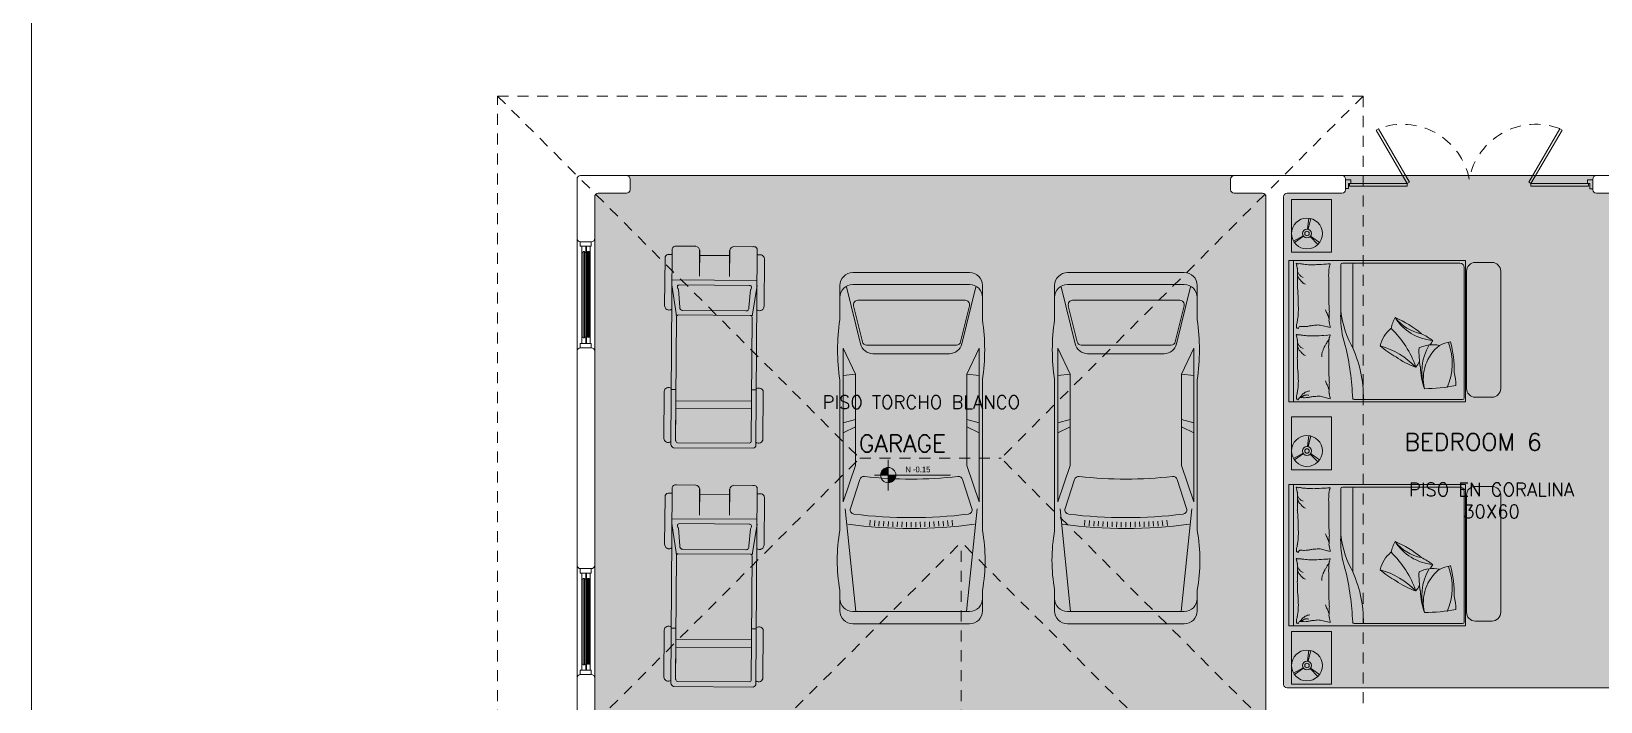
# Model space of a CAD drawing. Header units: metres. Extents: x 8 to 2416, y -346 to 476.
# Drawn here: x 113.19 to 130.96, y -176.75 to -169.16 of the extents above; entities that cross this region are included whole.
import ezdxf

# ---------------------------------------------------------------- set-up
doc = ezdxf.new("R2010")
doc.units = ezdxf.units.M
doc.linetypes.add('0', pattern=[0])
doc.linetypes.add('HIDDEN2', pattern=[0.1875, 0.125, -0.0625])
doc.layers.get('0').update_dxf_attribs({"color": 250, "linetype": '0', "lineweight": 20})
doc.layers.get('Defpoints').update_dxf_attribs({"color": 6})
for name, color, linetype, lineweight in [('02_mobiliario', 250, 'Continuous', 5), ('A-DOOR', 35, 'Continuous', 5), ('A-WALL', 250, 'Continuous', 20), ('baños', 140, 'Continuous', 0), ('MOBILIARIOS', 252, 'Continuous', 0), ('piscina', 131, 'Continuous', 0), ('piso', 253, 'Continuous', 0), ('SE-3', 253, 'Continuous', 5), ('textos', 7, 'Continuous', 0)]:
    doc.layers.add(name, color=color, linetype=linetype, lineweight=lineweight)
doc.layers.add('hatch piso', color=253, linetype='Continuous', lineweight=0, transparency=0.7)
doc.layers.add('Techos 1', color=7, linetype='HIDDEN2', lineweight=9, true_color=0x42391a)
doc.styles.add('ESC100-2mm', font='arial.ttf', dxfattribs={"height": 0.15})
doc.styles.get("Standard").update_dxf_attribs({"font": 'arial.ttf', "height": 0.1875})

# ---------------------------------------------------------------- blocks, each defined once
blk = doc.blocks.new('A$Ca7b09788')
at = {"layer": 'A-DOOR'}
for p, q in [((0, 0.101), (0.06, 0.101)), ((0.035, 0.001), (0, 0.001)), ((0.035, 0.061), (0.035, 0.001)), ((0.06, 0.061), (0.035, 0.061)), ((0.06, 0.061), (0.06, 0.101)), ((2.8, 0.1), (2.74, 0.1)), ((2.74, 0.06), (2.74, 0.1)), ((2.74, 0.06), (2.765, 0.06)), ((2.765, 0.06), (2.765, 0)), ((2.765, 0), (2.8, 0))]:
    blk.add_line(p, q, dxfattribs=at)
for points in [[(0.347, 0.665), (0.7, 0.06), (0.726, 0.076), (0.373, 0.68)], [(2.453, 0.665), (2.1, 0.06), (2.074, 0.076), (2.427, 0.68)], [(0.045, 0.061), (0.7, 0.06), (0.7, 0.03), (0.045, 0.03)], [(2.752, 0.06), (2.1, 0.06), (2.1, 0.03), (2.752, 0.03)]]:
    blk.add_lwpolyline(points, close=True, dxfattribs=at)
at = {"layer": 'A-DOOR', "linetype": 'HIDDEN2'}
for centre, start, end in [((0.645, -0.04), 11.1544, 110.647), ((2.155, -0.04), 69.353, 168.8456)]:
    blk.add_arc(centre, 0.77, start, end, dxfattribs=at)
blk = doc.blocks.new('PL BASE 1N NASAS 09')
at = {"layer": 'textos', "transparency": 33554534}
h = blk.add_hatch(color=256, dxfattribs=at)
h.dxf.hatch_style = 1
h.paths.add_polyline_path([(-118.908, -38.554, 0.414214), (-118.994, -38.641), (-118.908, -38.641)])
h.paths.add_polyline_path([(-118.821, -38.641), (-118.908, -38.641), (-118.908, -38.727, 0.414214)])
at = {"layer": 'A-DOOR'}
for p, q in [((-122.394, -36), (-122.394, -36.05)), ((-122.27, -36.05), (-122.394, -36.05)), ((-122.375, -37.15), (-122.375, -36.05)), ((-122.332, -36.05), (-122.332, -37.15)), ((-122.325, -37.15), (-122.325, -36.05)), ((-122.282, -36.05), (-122.282, -37.15)), ((-122.27, -36), (-122.27, -36.05)), ((-122.362, -37.088), (-122.362, -36.111)), ((-122.345, -36.111), (-122.362, -36.111)), ((-122.345, -37.088), (-122.345, -36.111)), ((-122.312, -37.08), (-122.312, -36.111)), ((-122.294, -36.111), (-122.312, -36.111)), ((-122.294, -37.08), (-122.294, -36.111)), ((-122.345, -37.088), (-122.362, -37.088)), ((-122.27, -37.15), (-122.394, -37.15)), ((-122.394, -37.2), (-122.394, -37.15)), ((-122.27, -37.2), (-122.27, -37.15)), ((-122.394, -39.7), (-122.394, -39.75)), ((-122.27, -39.75), (-122.394, -39.75)), ((-122.375, -40.85), (-122.375, -39.75)), ((-122.332, -39.75), (-122.332, -40.85)), ((-122.325, -40.85), (-122.325, -39.75)), ((-122.282, -39.75), (-122.282, -40.85)), ((-122.27, -39.7), (-122.27, -39.75)), ((-122.362, -40.788), (-122.362, -39.811)), ((-122.345, -39.811), (-122.362, -39.811)), ((-122.345, -40.788), (-122.345, -39.811)), ((-122.312, -40.78), (-122.312, -39.811)), ((-122.294, -39.811), (-122.312, -39.811)), ((-122.294, -40.78), (-122.294, -39.811)), ((-122.27, -40.85), (-122.394, -40.85)), ((-122.394, -40.9), (-122.394, -40.85)), ((-122.345, -40.788), (-122.362, -40.788)), ((-122.27, -40.9), (-122.27, -40.85))]:
    blk.add_line(p, q, dxfattribs=at)
for points in [[(-122.345, -36.12), (-122.332, -36.12), (-122.332, -36.05), (-122.375, -36.05), (-122.375, -36.12), (-122.362, -36.12)], [(-122.294, -36.12), (-122.282, -36.12), (-122.282, -36.05), (-122.325, -36.05), (-122.325, -36.12), (-122.312, -36.12)], [(-122.345, -37.08), (-122.332, -37.08), (-122.332, -37.15), (-122.375, -37.15), (-122.375, -37.08), (-122.362, -37.08)], [(-122.294, -37.08), (-122.282, -37.08), (-122.282, -37.15), (-122.325, -37.15), (-122.325, -37.08), (-122.312, -37.08)], [(-122.345, -39.82), (-122.332, -39.82), (-122.332, -39.75), (-122.375, -39.75), (-122.375, -39.82), (-122.362, -39.82)], [(-122.294, -39.82), (-122.282, -39.82), (-122.282, -39.75), (-122.325, -39.75), (-122.325, -39.82), (-122.312, -39.82)], [(-122.345, -40.78), (-122.332, -40.78), (-122.332, -40.85), (-122.375, -40.85), (-122.375, -40.78), (-122.362, -40.78)], [(-122.294, -40.78), (-122.282, -40.78), (-122.282, -40.85), (-122.325, -40.85), (-122.325, -40.78), (-122.312, -40.78)]]:
    blk.add_lwpolyline(points, dxfattribs=at)
at = {"layer": 'A-WALL'}
for p, q in [((-115.031, -35.29), (-115.031, -35.41)), ((-114.991, -35.25), (-113.771, -35.25)), ((-113.731, -35.29), (-113.731, -35.41)), ((-110.931, -35.41), (-110.931, -35.29)), ((-110.891, -35.25), (-109.821, -35.25)), ((-114.671, -35.45), (-114.991, -35.45)), ((-114.631, -35.49), (-114.631, -41.41)), ((-114.431, -35.49), (-114.431, -41.01)), ((-113.771, -35.45), (-114.391, -35.45)), ((-110.271, -35.45), (-110.891, -35.45)), ((-122.431, -37.24), (-122.431, -35.96)), ((-122.271, -36), (-122.391, -36)), ((-122.231, -37.233), (-122.231, -35.96)), ((-122.431, -39.66), (-122.431, -37.24)), ((-122.271, -37.2), (-122.391, -37.2)), ((-122.231, -39.66), (-122.231, -37.233)), ((-122.431, -40.941), (-122.431, -39.66)), ((-122.271, -39.7), (-122.391, -39.7)), ((-122.231, -40.941), (-122.231, -39.66)), ((-122.431, -40.94), (-122.431, -41.61)), ((-122.271, -40.9), (-122.391, -40.9)), ((-122.231, -41.41), (-122.231, -40.94)), ((-112.399, -41.05), (-114.391, -41.05)), ((-110.271, -41.05), (-112.399, -41.05))]:
    blk.add_line(p, q, dxfattribs=at)
blk.add_lwpolyline([(-122.231, -35.96), (-122.231, -35.49, -0.414214), (-122.191, -35.45), (-121.871, -35.45, 0.414214), (-121.831, -35.41), (-121.831, -35.29, 0.414214), (-121.871, -35.25), (-122.391, -35.25, 0.414214), (-122.431, -35.29)], format="xyb", dxfattribs=at)
blk.add_lwpolyline([(-122.431, -35.29), (-122.431, -35.96)], dxfattribs=at)
for centre, start, end in [((-114.991, -35.29), 90, 180), ((-113.771, -35.29), 0, 90), ((-110.891, -35.29), 90, 180), ((-114.991, -35.41), 180, 270), ((-114.671, -35.49), 0, 90), ((-114.391, -35.49), 90, 180), ((-113.771, -35.41), 270, 0), ((-110.891, -35.41), 180, 270), ((-122.391, -35.96), 180, 270), ((-122.271, -35.96), 270, 360), ((-122.391, -37.24), 90, 180), ((-122.271, -37.24), 0, 90), ((-122.391, -39.66), 180, 270), ((-122.271, -39.66), 270, 360), ((-122.391, -40.94), 90, 180), ((-122.271, -40.94), 0, 90), ((-114.391, -41.01), 180, 270)]:
    blk.add_arc(centre, 0.04, start, end, dxfattribs=at)
at = {"layer": 'piscina', "const_width": 0.01}
for points in [[(-122.303, -36.111), (-122.303, -37.088)], [(-122.303, -39.811), (-122.303, -40.788)]]:
    blk.add_lwpolyline(points, dxfattribs=at)
at = {"layer": 'piso'}
for p, q in [((-121.871, -35.25), (-114.991, -35.25)), ((-110.891, -35.25), (-113.771, -35.25))]:
    blk.add_line(p, q, dxfattribs=at)
at = {"layer": 'Techos 1'}
for p, q in [((-123.331, -42.55), (-123.331, -34.35)), ((-123.331, -34.35), (-113.531, -34.35)), ((-123.331, -34.35), (-119.231, -38.45)), ((-113.531, -34.35), (-117.631, -38.45)), ((-113.531, -34.35), (-113.531, -42.55)), ((-123.331, -42.55), (-119.231, -38.45)), ((-119.231, -38.45), (-117.631, -38.45)), ((-113.531, -42.55), (-117.631, -38.45)), ((-121.231, -42.55), (-118.081, -39.4)), ((-118.081, -51.1), (-118.081, -39.4)), ((-114.931, -42.55), (-118.081, -39.4))]:
    blk.add_line(p, q, dxfattribs=at)
at = {"layer": 'textos'}
for p, q in [((-118.908, -38.467), (-118.908, -38.815)), ((-119.062, -38.641), (-118.201, -38.641))]:
    blk.add_line(p, q, dxfattribs=at)
blk.add_circle((-118.908, -38.641), 0.0865, dxfattribs=at)
at = {"color": 1}
blk.add_blockref('A$Ca7b09788', (-113.731, -35.399), dxfattribs=at)
at = {"layer": 'textos', "char_height": 0.195, "width": 3.40488, "attachment_point": 7}
for s, insert in [('{\\Fromans|c0; GARAGE}', (-119.373, -38.381)), ('{\\Fromans|c0; BEDROOM 6}', (-113.197, -38.364))]:
    blk.add_mtext(s, dxfattribs=dict(at, insert=insert))
at = {"layer": 'textos', "insert": (-118.715, -38.545), "char_height": 0.065, "attachment_point": 1, "style": 'ESC100-2mm'}
blk.add_mtext_dynamic_manual_height_columns('{\\Ftxt|c0;N -0.15}', width=2.21694, gutter_width=0.5, heights=[0], dxfattribs=at)
blk = doc.blocks.new('carro1')
at = {"layer": 'MOBILIARIOS'}
for p, q in [((-0.855, 1.431), (-0.855, 0.109)), ((-0.855, 1.431), (-0.855, 0.109)), ((-0.72, 1.431), (-0.72, 0.109)), ((-0.72, 1.431), (-0.72, 0.109)), ((-0.32, 1.577), (-0.709, 1.577)), ((-0.32, 1.577), (-0.709, 1.577)), ((-0.047, 1.344), (-0.695, 1.502)), ((-0.047, 1.344), (-0.695, 1.502)), ((-0.07, 1.329), (-0.48, 1.429)), ((-0.07, 1.329), (-0.48, 1.429)), ((0, 1.539), (0.294, 1.4)), ((1.742, 1.539), (0, 1.539)), ((1.742, 1.539), (0, 1.539)), ((0, 1.539), (0.294, 1.4)), ((0.309, 1.539), (0.294, 1.4)), ((0.309, 1.539), (0.294, 1.4)), ((2.066, 1.577), (0.359, 1.577)), ((2.066, 1.577), (0.359, 1.577)), ((0.845, 1.539), (0.81, 1.4)), ((0.845, 1.539), (0.81, 1.4)), ((0.959, 1.539), (0.893, 1.4)), ((0.959, 1.539), (0.893, 1.4)), ((1.33, 1.4), (1.742, 1.539)), ((1.33, 1.4), (1.742, 1.539)), ((1.487, 1.35), (1.817, 1.457)), ((1.487, 1.35), (1.817, 1.457)), ((1.822, 1.516), (2.983, 1.397)), ((1.822, 1.516), (2.983, 1.397)), ((2.976, 1.577), (2.741, 1.577)), ((2.976, 1.577), (2.741, 1.577)), ((2.983, 1.431), (2.983, 0.109)), ((2.983, 1.431), (2.983, 0.109)), ((3.123, 1.431), (3.123, 0.109)), ((3.123, 1.431), (3.123, 0.109)), ((-0.541, 0.165), (-0.541, 1.382)), ((-0.541, 0.165), (-0.541, 1.382)), ((-0.033, 0.265), (-0.033, 1.282)), ((-0.033, 0.265), (-0.033, 1.282)), ((0.294, 1.4), (1.33, 1.4)), ((0.294, 1.4), (1.33, 1.4)), ((0.065, 1.202), (0.065, 0.337)), ((0.065, 1.202), (0.065, 0.337)), ((2.007, 1.239), (1.95, 1.234)), ((2.007, 1.239), (1.95, 1.234)), ((2.011, 1.187), (1.954, 1.182)), ((2.011, 1.187), (1.954, 1.182)), ((2.015, 1.135), (1.958, 1.131)), ((2.015, 1.135), (1.958, 1.131)), ((2.018, 1.083), (1.961, 1.079)), ((2.018, 1.083), (1.961, 1.079)), ((2.021, 1.03), (1.964, 1.028)), ((2.021, 1.03), (1.964, 1.028)), ((2.023, 0.978), (1.966, 0.976)), ((2.023, 0.978), (1.966, 0.976)), ((2.025, 0.926), (1.968, 0.925)), ((2.025, 0.926), (1.968, 0.925)), ((2.026, 0.874), (1.969, 0.873)), ((2.026, 0.874), (1.969, 0.873)), ((2.027, 0.822), (1.97, 0.821)), ((2.027, 0.822), (1.97, 0.821)), ((2.027, 0.77), (1.97, 0.77)), ((2.027, 0.77), (1.97, 0.77)), ((2.027, 0.718), (1.97, 0.718)), ((2.027, 0.718), (1.97, 0.718)), ((2.023, 0.561), (1.966, 0.563)), ((2.023, 0.561), (1.966, 0.563)), ((2.025, 0.613), (1.968, 0.615)), ((2.025, 0.613), (1.968, 0.615)), ((2.026, 0.665), (1.969, 0.667)), ((2.026, 0.665), (1.969, 0.667)), ((2.011, 0.353), (1.954, 0.357)), ((2.011, 0.353), (1.954, 0.357)), ((2.015, 0.405), (1.958, 0.409)), ((2.015, 0.405), (1.958, 0.409)), ((2.018, 0.457), (1.961, 0.46)), ((2.018, 0.457), (1.961, 0.46)), ((2.021, 0.509), (1.964, 0.512)), ((2.021, 0.509), (1.964, 0.512)), ((-0.047, 0.195), (-0.695, 0.038)), ((-0.047, 0.195), (-0.695, 0.038)), ((-0.07, 0.218), (-0.48, 0.118)), ((-0.07, 0.218), (-0.48, 0.118)), ((1.487, 0.189), (1.817, 0.082)), ((1.487, 0.189), (1.817, 0.082)), ((2.007, 0.301), (1.95, 0.306)), ((2.007, 0.301), (1.95, 0.306)), ((0, 0), (0.294, 0.139)), ((0, 0), (0.294, 0.139)), ((1.742, 0), (0, 0)), ((1.742, 0), (0, 0)), ((0.309, 0), (0.294, 0.139)), ((0.294, 0.139), (1.33, 0.139)), ((0.309, 0), (0.294, 0.139)), ((0.294, 0.139), (1.33, 0.139)), ((0.845, 0), (0.81, 0.139)), ((0.845, 0), (0.81, 0.139)), ((0.959, 0), (0.893, 0.139)), ((0.959, 0), (0.893, 0.139)), ((1.33, 0.139), (1.742, 0)), ((1.33, 0.139), (1.742, 0)), ((1.822, 0.024), (2.983, 0.143)), ((1.822, 0.024), (2.983, 0.143)), ((-0.32, -0.038), (-0.709, -0.038)), ((-0.32, -0.038), (-0.709, -0.038)), ((2.066, -0.038), (0.359, -0.038)), ((2.066, -0.038), (0.359, -0.038)), ((2.976, -0.038), (2.741, -0.038)), ((2.976, -0.038), (2.741, -0.038))]:
    blk.add_line(p, q, dxfattribs=at)
for centre, radius, start, end in [((0.02, -0.727), 2.329, 81.6216, 98.3784), ((0.02, -0.727), 2.329, 81.6216, 98.3784), ((2.403, -0.29), 1.897, 79.7616, 100.2384), ((2.403, -0.29), 1.897, 79.7616, 100.2384), ((-0.709, 1.431), 0.146, 89.9174, 180.0824), ((-0.709, 1.431), 0.146, 89.9174, 180.0824), ((-0.574, 1.431), 0.146, 90.0172, 179.9829), ((-0.574, 1.431), 0.146, 90.0172, 179.9829), ((-0.492, 1.381), 0.0488, 76.3661, 179.9108), ((-0.492, 1.381), 0.0488, 76.3661, 179.9108), ((1.832, 1.411), 0.0487, 6.8356, 108.1699), ((1.832, 1.411), 0.0487, 6.8356, 108.1699), ((-3.35, 0.77), 5.392, 352.3671, 7.6329), ((-3.35, 0.77), 5.392, 352.3671, 7.6329), ((2.836, 1.431), 0.146, 0.0171, 89.9829), ((2.836, 1.431), 0.146, 0.0171, 89.9829), ((2.976, 1.431), 0.146, 0.0171, 89.9829), ((2.976, 1.431), 0.146, 0.0171, 89.9829), ((-0.082, 1.282), 0.0488, 359.911, 76.2607), ((-0.082, 1.282), 0.0488, 359.911, 76.2607), ((-0.082, 1.202), 0.146, 0.0444, 76.3177), ((-0.082, 1.202), 0.146, 0.0444, 76.3177), ((1.502, 1.304), 0.049, 108.1055, 185.9744), ((1.502, 1.304), 0.049, 108.1055, 185.9744), ((-3.379, 0.77), 4.862, 353.7528, 6.2472), ((-3.379, 0.77), 4.862, 353.7528, 6.2472), ((-3.411, 0.77), 5.331, 353.0262, 6.9738), ((-3.411, 0.77), 5.331, 353.0262, 6.9738), ((-0.082, 0.265), 0.0488, 283.7393, 0.0891), ((-0.082, 0.265), 0.0488, 283.7393, 0.0891), ((-0.082, 0.338), 0.146, 283.6822, 359.9556), ((-0.082, 0.338), 0.146, 283.6822, 359.9556), ((1.502, 0.236), 0.049, 174.0256, 251.8945), ((1.502, 0.236), 0.049, 174.0256, 251.8945), ((-0.709, 0.109), 0.146, 179.9176, 270.0825), ((-0.709, 0.109), 0.146, 179.9176, 270.0825), ((-0.574, 0.109), 0.146, 180.0171, 269.9828), ((-0.574, 0.109), 0.146, 180.0171, 269.9828), ((-0.492, 0.166), 0.0488, 180.0891, 283.6339), ((-0.492, 0.166), 0.0488, 180.0891, 283.6339), ((1.832, 0.128), 0.0487, 251.8301, 353.1644), ((1.832, 0.128), 0.0487, 251.8301, 353.1644), ((2.836, 0.109), 0.146, 270.0171, 359.9829), ((2.836, 0.109), 0.146, 270.0171, 359.9829), ((2.976, 0.109), 0.146, 270.0171, 359.9829), ((2.976, 0.109), 0.146, 270.0171, 359.9829), ((0.02, 2.266), 2.329, 261.6216, 278.3784), ((0.02, 2.266), 2.329, 261.6216, 278.3784), ((2.403, 1.83), 1.897, 259.7616, 280.2384), ((2.403, 1.83), 1.897, 259.7616, 280.2384)]:
    blk.add_arc(centre, radius, start, end, dxfattribs=at)
blk = doc.blocks.new('carritogolf')
at = {"layer": 'MOBILIARIOS', "linetype": 'Continuous'}
for p, q in [((-0.046, -0.434), (-0.061, 1.777)), ((0.871, 1.822), (-0.03, 1.816)), ((0.918, -0.427), (0.902, 1.784)), ((-0.136, 1.177), (-0.14, 1.71)), ((0.003, 0.33), (-0.007, 1.737)), ((-0.004, 1.37), (-0.007, 1.737)), ((0.829, 1.763), (0.013, 1.758)), ((0.858, 0.336), (0.848, 1.743)), ((0.986, 1.185), (0.982, 1.718)), ((0.851, 1.376), (-0.004, 1.37)), ((0.851, 1.289), (-0.003, 1.283)), ((-0.057, 1.155), (-0.003, 1.155)), ((0.907, 1.161), (0.852, 1.161)), ((-0.127, -0.33), (-0.131, 0.206)), ((-0.049, -0.029), (-0.002, 0.297)), ((0.839, 0.318), (0.001, 0.312)), ((0.024, 0.023), (0.042, 0.223)), ((0.792, 0.267), (0.07, 0.262)), ((0.842, 0.029), (0.821, 0.228)), ((0.915, -0.022), (0.864, 0.303)), ((0.998, -0.322), (0.994, 0.214)), ((0.915, -0.077), (-0.048, -0.084)), ((0.827, -0.023), (0.039, -0.028)), ((-0.092, -0.374), (-0.046, -0.374)), ((0.003, -0.466), (0.222, -0.465)), ((0.604, -0.36), (0.265, -0.363)), ((0.87, -0.46), (0.65, -0.462)), ((0.963, -0.367), (0.917, -0.367))]:
    blk.add_line(p, q, dxfattribs=at)
for points in [[(0.263, -0.126), (0.265, -0.126), (0.267, -0.421), (0.265, -0.421)], [(0.604, -0.123), (0.602, -0.123), (0.604, -0.418), (0.607, -0.418)]]:
    blk.add_lwpolyline(points, close=True, dxfattribs=at)
for centre, radius, start, end in [((-0.018, 1.774), 0.043, 106.0127, 176.0096), ((0.86, 1.78), 0.043, 4.7876, 74.7846), ((-0.09, 1.706), 0.0499, 54.1309, 175.531), ((0.017, 1.735), 0.0235, 99.8611, 186.9371), ((0.825, 1.74), 0.0235, 353.8601, 80.9361), ((0.932, 1.713), 0.0499, 5.2663, 126.6663), ((-0.087, 1.182), 0.0499, 185.2663, 306.6663), ((0.936, 1.189), 0.0499, 234.1309, 355.531), ((0.017, 0.301), 0.0192, 114.7535, 190.8884), ((0.023, 0.332), 0.0196, 175.362, 272.1148), ((0.072, 0.231), 0.0313, 86.5993, 194.6322), ((0.79, 0.236), 0.0313, 346.165, 94.1979), ((0.839, 0.337), 0.0196, 268.6824, 5.4352), ((0.845, 0.306), 0.0192, 349.9088, 66.0437), ((-0.076, -0.326), 0.0513, 185.1681, 251.744), ((0.947, -0.319), 0.0513, 289.0533, 355.6292), ((-0.009, -0.43), 0.0375, 175.2556, 287.6939), ((0.217, -0.417), 0.0479, 276.1421, 355.6637), ((0.654, -0.414), 0.0479, 185.1335, 264.6552), ((0.88, -0.424), 0.0375, 253.1033, 5.5416)]:
    blk.add_arc(centre, radius, start, end, dxfattribs=at)
for points in [[(-0.131, 0.206), (-0.129, 0.22), (-0.125, 0.242), (-0.091, 0.255), (-0.079, 0.26), (-0.053, 0.248), (-0.051, 0.247)], [(0.994, 0.214), (0.991, 0.228), (0.987, 0.25), (0.954, 0.262), (0.941, 0.268), (0.915, 0.255), (0.913, 0.253)]]:
    blk.add_open_spline(points, degree=3, knots=[0, 0, 0, 0, 0.0431757, 0.0672409, 0.1048601, 0.1145034, 0.1145034, 0.1145034, 0.1145034], dxfattribs=at)
for points in [[(0.024, 0.023), (0.017, 0.011), (0.021, -0.024), (0.039, -0.028)], [(0.842, 0.029), (0.848, 0.017), (0.845, -0.019), (0.827, -0.023)]]:
    blk.add_spline(points, degree=3, dxfattribs=at)
blk = doc.blocks.new('A$Ca0281d7f')
at = {"layer": 'MOBILIARIOS'}
for p, q in [((0.401, 1.6), (0.401, 0)), ((2.401, 1.6), (0.401, 1.6)), ((2.348, 0), (2.348, 1.6)), ((2.401, 0), (2.401, 1.6)), ((0.413, 0.046), (0.413, 1.522)), ((0.463, 1.572), (1.792, 1.572)), ((1.676, 0.611), (1.676, 1.552)), ((1.812, 0.98), (1.812, 1.552)), ((1.932, 0.843), (1.962, 0.85)), ((1.962, 0.85), (2.045, 0.871)), ((0.401, 0), (2.401, 0)), ((1.658, 0.026), (0.433, 0.026)), ((1.932, 0.037), (1.962, 0.044)), ((1.962, 0.044), (2.045, 0.065))]:
    blk.add_line(p, q, dxfattribs=at)
blk.add_lwpolyline([(0.1, 1.579), (0.288, 1.579, -0.414214), (0.388, 1.479), (0.388, 0.154, -0.414214), (0.288, 0.054), (0.1, 0.054, -0.414214), (0, 0.154), (0, 1.479, -0.414214)], format="xyb", close=True, dxfattribs=at)
for centre, radius, start, end in [((0.463, 1.522), 0.05, 90, 180), ((1.656, 1.552), 0.02, 0, 90), ((1.792, 1.552), 0.02, 0, 90), ((1.931, 1.564), 0.00132, 286.6978, 7.1204), ((1.847, 1.538), 0.0875, 7.1204, 16.2212), ((1.936, 1.583), 0.0193, 260.0016, 286.6978), ((1.866, 1.514), 0.0767, 16.2212, 27.2841), ((1.984, 1.546), 0.0453, 192.869, 207.2841), ((1.921, 1.244), 0.321, 80.0016, 86.4951), ((2.089, 1.534), 0.146, 183.574, 192.869), ((3.111, 1.507), 1.164, 180.2865, 183.574), ((7.667, 1.338), 5.719, 179.0296, 180.2865), ((1.251, -12.056), 13.636, 86.4951, 86.945), ((2.045, 0.19), 1.365, 86.945, 88.3669), ((2.158, 0.875), 0.679, 88.3669, 93.3687), ((2.299, 0.649), 0.913, 93.3687, 97.6809), ((2.297, 1.33), 0.0992, 108.4397, 126.1766), ((2.287, 1.367), 0.198, 97.6809, 102.1095), ((2.226, 1.807), 0.246, 278.1335, 282.1095), ((2.345, 1.366), 0.0992, 126.1766, 143.9136), ((2.289, 1.597), 0.0328, 248.579, 278.1335), ((2.382, 1.419), 0.0992, 143.9136, 164.0648), ((2.508, 1.323), 0.234, 152.7604, 159.1397), ((2.3, 1.55), 0.0156, 68.579, 111.9904), ((0.807, 1.46), 1.494, 358.0921, 0.5757), ((1.483, 1.55), 0.821, 354.7408, 358.0921), ((2.401, 1.484), 0.0992, 164.0648, 184.2159), ((2.257, 1.55), 0.0539, 329.3487, 354.7408), ((2.31, 1.565), 0.00428, 111.9904, 191.8931), ((2.309, 1.571), 0.00232, 250.436, 11.8931), ((2.314, 1.573), 0.00342, 201.7883, 250.436), ((2.34, 1.548), 0.0289, 149.3487, 184.3025), ((2.338, 1.572), 0.0251, 184.3025, 201.7883), ((15.928, 0.997), 13.983, 178.7205, 179.5243), ((2.307, 1.157), 0.2, 113.0028, 118.3168), ((2.26, 1.303), 0.0493, 118.3168, 129.0349), ((2.399, 1.191), 0.225, 129.0349, 136.1885), ((2.564, 1.122), 0.392, 136.1885, 141.6114), ((2.35, 1.358), 0.0768, 141.6114, 152.7604), ((-1.477, 1.251), 3.773, 356.7919, 0.0008), ((1.775, 1.345), 0.529, 349.8101, 353.9133), ((1.43, 1.337), 0.873, 0.5757, 4.8018), ((2.454, 1.282), 0.152, 169.8101, 177.4614), ((2.592, 1.333), 0.29, 177.4614, 184.8018), ((0.828, 1.119), 0.985, 331.4328, 358.1261), ((0.54, 1.138), 1.405, 355.3824, 357.2509), ((3.158, 1.015), 1.216, 175.3824, 177.3904), ((0.719, 1.259), 0.566, 275.3391, 327.6895), ((1.653, -0.116), 1.165, 113.0642, 130.3209), ((0.809, 1.252), 0.488, 280.6986, 322.6864), ((0.709, 0.707), 0.548, 13.2034, 27.0362), ((0.742, 0.967), 1.071, 342.1966, 0.7418), ((1.715, 0.938), 0.23, 342.6136, 350.5159), ((1.714, 0.979), 0.23, 357.2509, 11.5586), ((2.06, 0.886), 0.12, 162.6136, 173.5659), ((2.089, 0.951), 0.146, 173.5659, 191.5586), ((1.25, 1.192), 0.739, 340.572, 342.8018), ((1.269, 1.246), 0.739, 338.3423, 340.572), ((1.289, 1.295), 0.739, 336.5156, 338.3423), ((1.307, 1.338), 0.739, 334.6889, 336.5156), ((1.613, 0.95), 0.683, 0, 7.5469), ((2.063, 0.885), 0.242, 7.5469, 15.744), ((2.605, 0.961), 0.305, 188.4372, 195.744), ((1.213, 0.109), 0.734, 115.259, 126.9351), ((1.987, 0.051), 1.08, 133.6306, 161.4288), ((1.015, 0.557), 0.358, 12.4782, 50.4625), ((1.664, 0.888), 0.271, 350.5159, 355.9171), ((1.931, 0.843), 0.000917, 355.9171, 104.0449), ((1.931, 0.758), 0.00132, 286.6978, 7.1204), ((1.847, 0.732), 0.0875, 7.1204, 16.2212), ((1.936, 0.777), 0.0193, 260.0016, 286.6978), ((1.866, 0.708), 0.0767, 16.2212, 27.2841), ((1.984, 0.74), 0.0453, 192.869, 207.2841), ((1.921, 0.438), 0.321, 80.0016, 86.4951), ((2.089, 0.728), 0.146, 183.574, 192.869), ((1.251, -12.862), 13.636, 86.4951, 86.945), ((2.048, 0.938), 0.0677, 267.3351, 284.0452), ((2.156, 1.525), 0.659, 261.9949, 267.3351), ((2.045, -0.616), 1.365, 86.945, 88.3669), ((2.158, 0.069), 0.679, 88.3669, 93.3687), ((2.193, 1.177), 0.317, 257.8016, 261.9949), ((2, -0.006), 0.882, 77.8016, 80.3156), ((2.299, -0.157), 0.913, 93.3687, 97.6809), ((2.186, 0.652), 0.204, 80.3156, 90), ((2.274, 0.364), 0.492, 90, 96.2324), ((2.287, 0.561), 0.198, 97.6809, 102.1095), ((2.226, 1.001), 0.246, 278.1335, 282.1095), ((2.258, 0.825), 0.0342, 4.4002, 63.4195), ((2.289, 0.791), 0.0328, 248.579, 278.1335), ((2.305, 0.825), 0.0131, 63.4195, 168.7276), ((2.3, 0.744), 0.0156, 68.579, 111.9904), ((1.483, 0.744), 0.821, 354.7408, 358.0921), ((2.257, 0.744), 0.0539, 329.3487, 354.7408), ((2.31, 0.759), 0.00428, 111.9904, 191.8931), ((2.309, 0.765), 0.00232, 250.436, 11.8931), ((2.472, 0.878), 0.161, 180, 188.4372), ((2.402, 0.837), 0.0904, 168.7276, 180), ((2.314, 0.767), 0.00342, 201.7883, 250.436), ((2.34, 0.742), 0.0289, 149.3487, 184.3025), ((2.338, 0.766), 0.0251, 184.3025, 201.7883), ((1.692, 0.373), 1.165, 164.6278, 181.8845), ((1.239, 0.439), 0.689, 160.2936, 203.6414), ((0.46, 0.144), 0.548, 64.767, 78.5998), ((0.769, 0.29), 0.358, 64.0418, 102.0262), ((0.4, 0.264), 0.477, 346.1849, 52.0017), ((2.713, 1.725), 2.198, 207.9248, 209.3793), ((0.286, 0.34), 0.608, 341.81, 30.1351), ((-0.062, 0.567), 0.988, 350.0607, 2.6202), ((1.594, -0.205), 0.87, 105.336, 136.4193), ((0.715, 1.379), 0.988, 298.4971, 311.0566), ((2.945, 0.044), 1.39, 154.2427, 180.7342), ((4.77, -0.088), 3.096, 166.4201, 177.6238), ((2.562, 1.097), 0.729, 212.135, 215.8263), ((3.111, 0.701), 1.164, 180.2865, 183.574), ((7.667, 0.532), 5.719, 179.0296, 180.2865), ((2.251, 0.81), 0.313, 206.4985, 212.135), ((3.292, 1.234), 1.432, 204.3265, 206.4985), ((2.484, 0.774), 0.507, 200.6743, 204.3265), ((2.08, 0.569), 0.058, 184.0828, 200.6743), ((2.297, 0.532), 0.272, 176.4448, 184.0828), ((2.307, 0.351), 0.2, 113.0028, 118.3168), ((2.26, 0.497), 0.0493, 118.3168, 129.0349), ((2.399, 0.384), 0.225, 129.0349, 136.1885), ((2.297, 0.524), 0.0992, 108.4397, 126.1766), ((2.564, 0.316), 0.392, 136.1885, 141.6114), ((2.345, 0.56), 0.0992, 126.1766, 143.9136), ((2.35, 0.552), 0.0768, 141.6114, 152.7604), ((2.382, 0.613), 0.0992, 143.9136, 164.0648), ((2.508, 0.517), 0.234, 152.7604, 159.1397), ((0.807, 0.654), 1.494, 358.0921, 0.5757), ((1.43, 0.531), 0.873, 0.5757, 4.8018), ((2.401, 0.678), 0.0992, 164.0648, 184.2159), ((2.592, 0.527), 0.29, 177.4614, 184.8018), ((0.124, 0.42), 0.787, 339.9163, 358.2487), ((2.713, 1.725), 2.198, 215.2966, 217.2418), ((0.716, 1.142), 0.787, 288.3527, 306.6851), ((15.928, 0.191), 13.983, 178.7205, 179.5243), ((1.775, 0.439), 0.529, 349.8101, 353.9133), ((7.623, 0.343), 5.322, 178.2786, 179.5731), ((1.242, 0.167), 0.734, 166.8226, 178.4988), ((0.91, 2.347), 2.198, 259.4884, 268.8054), ((0.54, 0.332), 1.405, 355.3824, 357.2509), ((1.714, 0.173), 0.23, 357.2509, 11.5586), ((3.158, 0.209), 1.216, 175.3824, 177.3904), ((1.269, 0.44), 0.739, 338.3423, 340.572), ((1.289, 0.489), 0.739, 336.5156, 338.3423), ((1.307, 0.532), 0.739, 334.6889, 336.5156), ((1.247, 0.345), 1.049, 353.9133, 0), ((1.613, 0.144), 0.683, 0, 7.5469), ((0.433, 0.046), 0.02, 180, 270), ((1.658, 0.046), 0.02, 270, 345.3738), ((1.664, 0.082), 0.271, 350.5159, 355.9171), ((1.931, 0.037), 0.000917, 355.9171, 104.0449), ((1.715, 0.132), 0.23, 342.6136, 350.5159), ((2.06, 0.08), 0.12, 162.6136, 173.5659), ((2.089, 0.145), 0.146, 173.5659, 191.5586), ((1.25, 0.386), 0.739, 340.572, 342.8018), ((2.048, 0.132), 0.0677, 267.3351, 284.0452), ((2.156, 0.719), 0.659, 261.9949, 267.3351), ((2.193, 0.371), 0.317, 257.8016, 261.9949), ((2, -0.812), 0.882, 77.8016, 80.3156), ((2.203, 0.259), 0.14, 253.485, 264.3689), ((2.172, 0.169), 0.0915, 270, 284.6851), ((2.186, -0.154), 0.204, 80.3156, 90), ((2.253, 0.244), 0.14, 242.6012, 253.485), ((2.214, 0.134), 0.0562, 251.2201, 270), ((2.313, 0.209), 0.14, 224.9024, 242.6012), ((2.29, 0.269), 0.206, 248.1851, 251.2201), ((2.274, -0.442), 0.492, 90, 96.2324), ((2.289, 0.211), 0.151, 244.6449, 248.1851), ((2.267, 0.11), 0.0526, 228.5571, 244.6449), ((2.317, 0.115), 0.0899, 216.2641, 228.5571), ((2.373, 0.148), 0.14, 207.2036, 224.9024), ((2.258, 0.019), 0.0342, 4.4002, 63.4195), ((2.305, 0.019), 0.0131, 63.4195, 168.7276), ((2.063, 0.078), 0.242, 7.5469, 15.744), ((2.605, 0.155), 0.305, 188.4372, 195.744), ((2.472, 0.072), 0.161, 180, 188.4372), ((2.402, 0.031), 0.0904, 168.7276, 180)]:
    blk.add_arc(centre, radius, start, end, dxfattribs=at)
blk = doc.blocks.new('A$C8346a57b')
at = {"layer": 'MOBILIARIOS'}
for p, q in [((0.264, 0.26), (0.234, 0.382)), ((0.27, 0.262), (0.255, 0.386)), ((0.236, 0.183), (0.134, 0.11)), ((0.317, 0.183), (0.419, 0.11)), ((0.32, 0.187), (0.428, 0.125)), ((0.241, 0.177), (0.153, 0.088))]:
    blk.add_line(p, q, dxfattribs=at)
blk.add_lwpolyline([(0, 0.598), (0.45, 0.598), (0.45, 0), (0, 0)], close=True, dxfattribs=at)
for radius in [0.175, 0.05, 0.025]:
    blk.add_circle((0.276, 0.212), radius, dxfattribs=at)
blk = doc.blocks.new('PL MUEBLES 1N NASAS 09')
at = {"layer": 'hatch piso'}
h = blk.add_hatch(dxfattribs=at)
h.set_pattern_fill('AR-BRSTD', color=256, scale=0.002, angle=-90)
h.set_pattern_definition([(270, (-8.74588, 232.01007), (0.1354836, -2e-17), []), (0, (-8.74588, 232.01007), (0.1354836, 0.2032), [0.1354836, -0.1354836])])
edge = h.paths.add_edge_path()
edge.add_line((62.33, 47.148), (63.23, 47.148))
edge.add_line((63.23, 47.148), (63.23, 48.448))
edge.add_line((63.23, 48.448), (56.533, 48.448))
edge.add_line((56.533, 48.448), (56.533, 48.273))
edge.add_line((56.533, 48.273), (56.383, 48.273))
edge.add_line((56.383, 48.273), (56.383, 48.454))
edge.add_line((56.383, 48.454), (54.588, 48.454))
edge.add_line((54.588, 48.454), (54.588, 46.948))
edge.add_line((54.588, 46.948), (55.826, 46.948))
edge.add_arc((55.875, 46.997), 0.07, 180, 224.6727, ccw=False)
edge.add_line((55.805, 46.997), (55.805, 47.107))
edge.add_arc((55.875, 47.107), 0.07, 90, 180, ccw=False)
edge.add_line((55.875, 47.177), (55.985, 47.177))
edge.add_arc((55.985, 47.107), 0.07, 0, 90, ccw=False)
edge.add_line((56.055, 47.107), (56.055, 46.997))
edge.add_arc((55.985, 46.997), 0.07, -44.6727, 0, ccw=False)
edge.add_line((56.035, 46.948), (59.026, 46.948))
edge.add_arc((59.075, 46.997), 0.07, 180, 224.6728, ccw=False)
edge.add_line((59.005, 46.997), (59.005, 47.107))
edge.add_arc((59.075, 47.107), 0.07, 90, 180, ccw=False)
edge.add_line((59.075, 47.177), (59.185, 47.177))
edge.add_arc((59.185, 47.107), 0.07, 0, 90, ccw=False)
edge.add_line((59.255, 47.107), (59.255, 46.997))
edge.add_arc((59.185, 46.997), 0.07, -90, 0, ccw=False)
edge.add_line((59.185, 46.927), (59.075, 46.927))
edge.add_arc((59.075, 46.997), 0.07, 229.9948, 270, ccw=False)
edge.add_line((59.03, 46.944), (59.03, 44.972))
edge.add_arc((59.075, 44.918), 0.07, 90, 130.0052, ccw=False)
edge.add_line((59.075, 44.988), (59.185, 44.988))
edge.add_arc((59.185, 44.918), 0.07, 0, 90, ccw=False)
edge.add_line((59.255, 44.918), (59.255, 44.808))
edge.add_arc((59.185, 44.808), 0.07, -90, 0, ccw=False)
edge.add_line((59.185, 44.738), (59.075, 44.738))
edge.add_arc((59.075, 44.808), 0.07, 229.9948, 270, ccw=False)
edge.add_line((59.03, 44.755), (59.03, 41.172))
edge.add_arc((59.075, 41.118), 0.07, 90, 130.0052, ccw=False)
edge.add_line((59.075, 41.188), (59.185, 41.188))
edge.add_arc((59.185, 41.118), 0.07, 0, 90, ccw=False)
edge.add_line((59.255, 41.118), (59.255, 41.008))
edge.add_arc((59.185, 41.008), 0.07, -90, 0, ccw=False)
edge.add_line((59.185, 40.938), (59.075, 40.938))
edge.add_arc((59.075, 41.008), 0.07, 180, 270, ccw=False)
edge.add_line((59.005, 41.008), (59.005, 41.118))
edge.add_arc((59.075, 41.118), 0.07, 149.8481, 180, ccw=False)
edge.add_line((59.015, 41.154), (56.039, 41.154))
edge.add_arc((55.985, 41.109), 0.07, 0, 40.0052, ccw=False)
edge.add_line((56.055, 41.109), (56.055, 40.999))
edge.add_arc((55.985, 40.999), 0.07, -90, 0, ccw=False)
edge.add_line((55.985, 40.929), (55.875, 40.929))
edge.add_arc((55.875, 40.999), 0.07, 180, 270, ccw=False)
edge.add_line((55.805, 40.999), (55.805, 41.109))
edge.add_arc((55.875, 41.109), 0.07, 139.9948, 180, ccw=False)
edge.add_line((55.822, 41.154), (50.436, 41.154))
edge.add_arc((50.383, 41.109), 0.07, 0, 40.0052, ccw=False)
edge.add_line((50.453, 41.109), (50.453, 40.999))
edge.add_arc((50.383, 40.999), 0.07, -90, 0, ccw=False)
edge.add_line((50.383, 40.929), (50.273, 40.929))
edge.add_arc((50.273, 40.999), 0.07, 180, 270, ccw=False)
edge.add_line((50.203, 40.999), (50.203, 41.109))
edge.add_arc((50.273, 41.109), 0.07, 139.9948, 180, ccw=False)
edge.add_line((50.219, 41.154), (46.43, 41.154))
edge.add_line((46.43, 41.154), (46.43, 40.954))
edge.add_line((46.43, 40.954), (44.33, 40.954))
edge.add_line((44.33, 40.954), (44.33, 39.354))
edge.add_line((44.33, 39.354), (47.83, 39.354))
edge.add_line((47.83, 39.354), (47.83, 38.954))
edge.add_line((47.83, 38.954), (62.33, 38.954))
edge.add_line((62.33, 38.954), (62.33, 47.148))
at = {"layer": '02_mobiliario', "xscale": -1, "rotation": 180}
for p in [(40.954, 51.687), (40.954, 48.984)]:
    blk.add_blockref('carritogolf', p, dxfattribs=at)
at = {"layer": '02_mobiliario', "rotation": 270}
for p in [(42.844, 51), (45.275, 51)]:
    blk.add_blockref('carro1', p, dxfattribs=at)
at = {"layer": 'baños'}
blk.add_blockref('PL BASE 1N NASAS 09', (162.262, 88.203), dxfattribs=at)
at = {"layer": 'MOBILIARIOS', "xscale": -1}
for name, p in [('A$C8346a57b', (48.371, 52.085)), ('A$Ca0281d7f', (50.289, 50.39)), ('A$C8346a57b', (48.371, 49.623)), ('A$Ca0281d7f', (50.289, 47.855)), ('A$C8346a57b', (48.371, 47.194))]:
    blk.add_blockref(name, p, dxfattribs=at)

msp = doc.modelspace()

# ---------------------------------------------------------------- hatches: boundary and pattern name
at = {"layer": 'SE-3', "true_color": 0x636466, "transparency": 33554495}
h = msp.add_hatch(color=251, dxfattribs=at)
h.dxf.hatch_style = 1
edge = h.paths.add_edge_path()
edge.add_line((119.92706, -170.99253), (119.60706, -170.99253))
edge.add_arc((119.60706, -171.03253), 0.04, 90, 180)
edge.add_line((119.56706, -171.03253), (119.56706, -176.95253))
edge.add_arc((119.60706, -176.95253), 0.04, 180, 270)
edge.add_line((119.60706, -176.99253), (127.12706, -176.99253))
edge.add_arc((127.12706, -176.95253), 0.04, 270, 360)
edge.add_line((127.16706, -176.95253), (127.16706, -171.03253))
edge.add_arc((127.12706, -171.03253), 0.04, 0, 90)
edge.add_line((127.12706, -170.99253), (126.80706, -170.99253))
edge.add_line((126.80706, -170.99253), (126.76707, -170.953))
edge.add_line((126.76707, -170.953), (126.76706, -170.83253))
edge.add_line((126.76706, -170.83253), (126.80706, -170.79253))
edge.add_line((126.80706, -170.79253), (119.92706, -170.79253))
edge.add_line((119.92706, -170.79253), (119.96706, -170.83253))
edge.add_line((119.96706, -170.83253), (119.96706, -170.95253))
edge.add_line((119.96706, -170.95253), (119.92706, -170.99253))
at = {"layer": 'SE-3', "true_color": 0xffc78f, "transparency": 33554483}
h = msp.add_hatch(color=31, dxfattribs=at)
h.dxf.hatch_style = 1
edge = h.paths.add_edge_path()
edge.add_arc((127.43706, -171.06253), 0.07, 90, 180, ccw=False)
edge.add_line((127.43706, -170.99253), (128.02707, -170.99253))
edge.add_arc((128.02632, -170.95073), 0.04181, 271.024551, 372.953375)
edge.add_line((128.06707, -170.94136), (128.06707, -170.83253))
edge.add_arc((128.02707, -170.83253), 0.04, 0, 90)
edge.add_line((128.02707, -170.79253), (130.90707, -170.79253))
edge.add_arc((130.90707, -170.83253), 0.04, 90, 179.999999)
edge.add_line((130.86707, -170.83253), (130.86707, -170.95253))
edge.add_arc((130.90707, -170.95253), 0.04, 180, 270)
edge.add_line((130.90707, -170.99253), (131.52707, -170.99253))
edge.add_arc((131.52707, -171.03253), 0.04, 0, 90, ccw=False)
edge.add_line((131.56707, -171.03253), (131.56707, -175.45258))
edge.add_arc((131.60707, -175.45253), 0.04, 180.071244, 265.840547)
edge.add_line((131.60416, -175.49243), (131.67707, -175.49253))
edge.add_arc((131.67707, -175.45253), 0.04, 270, 360)
edge.add_line((131.71707, -175.45253), (131.71704, -176.48104))
edge.add_arc((131.67707, -176.48253), 0.04, 2.143898, 90)
edge.add_line((131.67707, -176.44253), (131.60707, -176.44253))
edge.add_arc((131.60707, -176.48253), 0.04, 90, 177.687026)
edge.add_line((131.5671, -176.48092), (131.56707, -176.55253))
edge.add_arc((131.52707, -176.55253), 0.04, 279.362702, 360, ccw=False)
edge.add_line((131.53357, -176.592), (127.43706, -176.59253))
edge.add_arc((127.43706, -176.52253), 0.07, 180, 270, ccw=False)
edge.add_line((127.36706, -176.52253), (127.36706, -171.06253))

# ---------------------------------------------------------------- linework, layer by layer
at = {"layer": 'Defpoints', "lineweight": 13}
msp.add_lwpolyline([(113.19, -162.47729), (169.48809, -162.47729), (169.48809, -203.2663), (113.19, -203.2663)], close=True, dxfattribs=at)

# ---------------------------------------------------------------- block references
msp.add_blockref('PL MUEBLES 1N NASAS 09', (79.53659, -223.74611))

# ---------------------------------------------------------------- texts
at = {"layer": 'textos', "color": 5, "char_height": 0.15, "width": 4.2399171, "attachment_point": 9}
for s, insert in [('\\pxqc;{\\Fromans|c0;PISO TORCHO BLANCO}', (125.3851, -173.43471)), ('\\pxqc;{\\Fromans|c0;PISO EN CORALINA ^J30X60}', (131.84041, -174.67268))]:
    msp.add_mtext(s, dxfattribs=dict(at, insert=insert))

doc.saveas('drawing.dxf')
